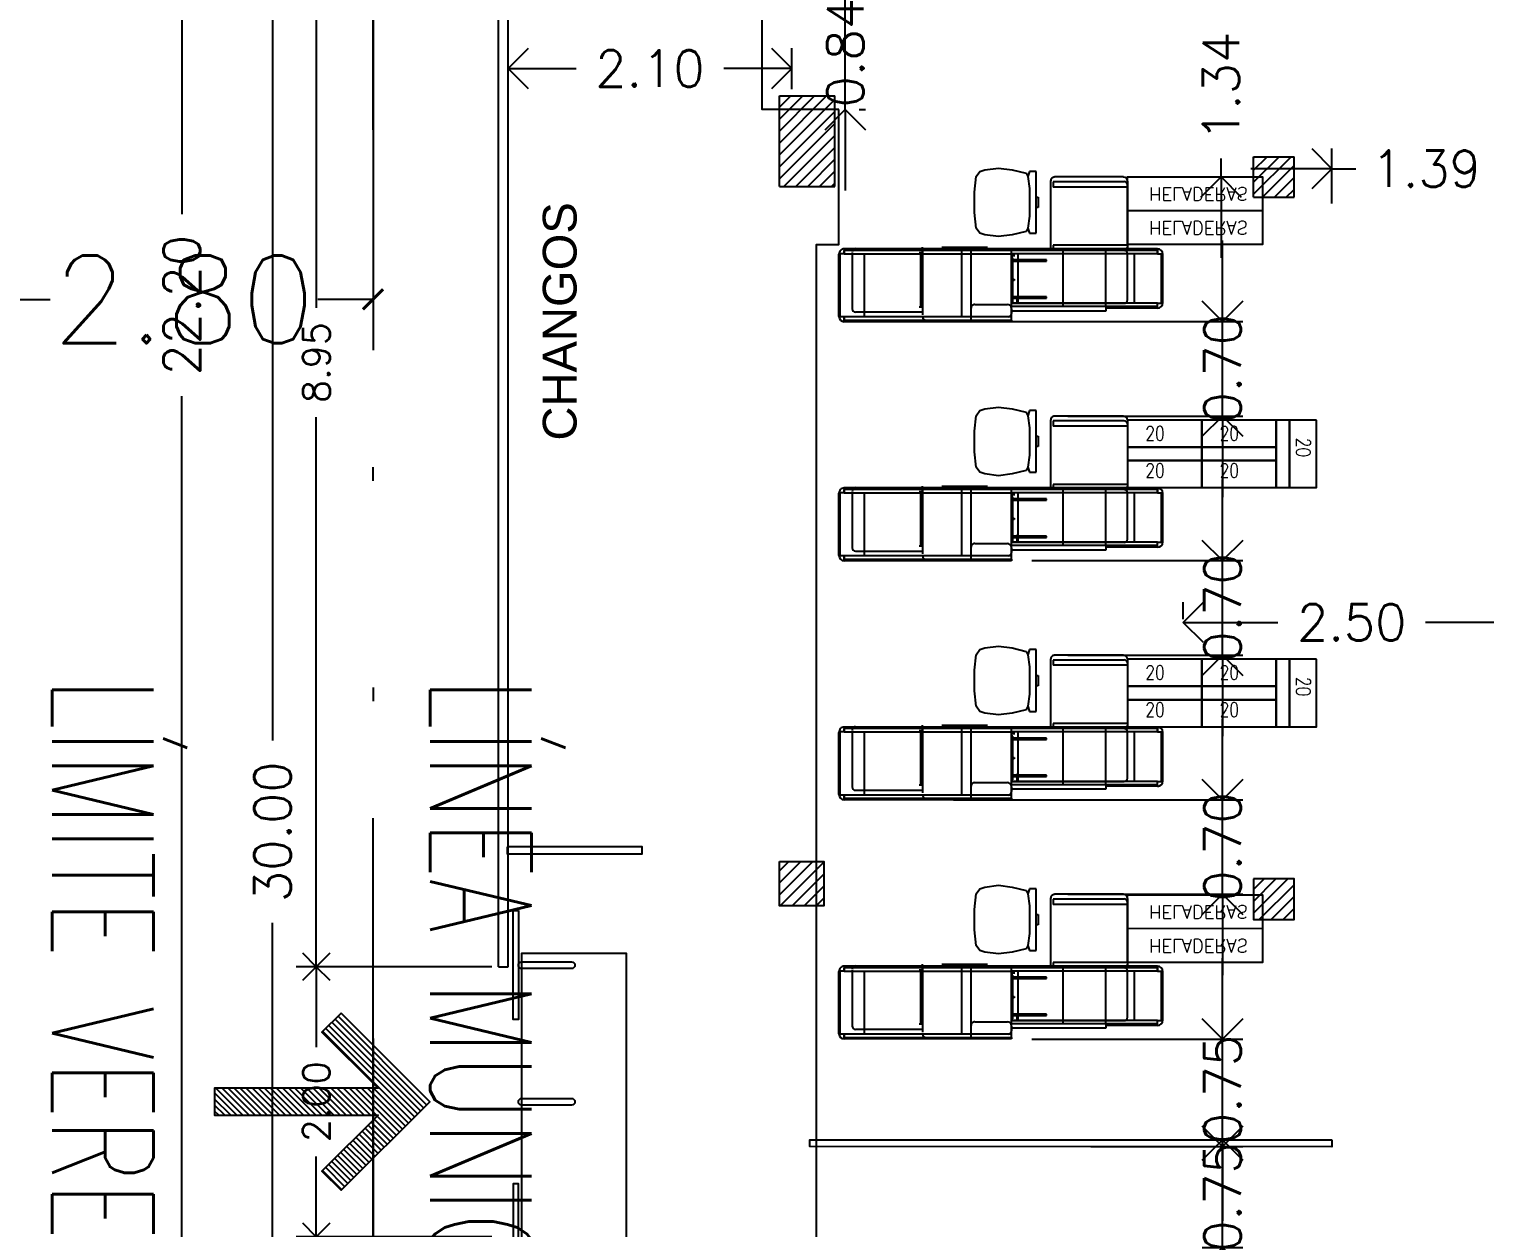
# Model space of a CAD drawing. Extents: x 26 to 214, y -151 to 101.
# Drawn here: x 146.21 to 156.98, y -114.06 to -105.18 of the extents above; entities that cross this region are included whole.
import ezdxf
from ezdxf.enums import TextEntityAlignment as Align

# ---------------------------------------------------------------- set-up
doc = ezdxf.new("R2010")
doc.units = 0
doc.header["$LTSCALE"] = 10
doc.header["$MEASUREMENT"] = 0
doc.linetypes.add('CONTINUA', pattern=[8, 1, 1, 1, 1, 1, 1, 1, 1])
doc.linetypes.add('DASHDOT', pattern=[1, 0.5, -0.25, 0, -0.25])
doc.layers.get('0').update_dxf_attribs({"linetype": 'CONTINUOUS'})
doc.layers.get('DEFPOINTS').update_dxf_attribs({"linetype": 'CONTINUOUS'})
for name, color, linetype in [('00-CHECK-OUTS', 1, 'CONTINUOUS'), ('00-COTAS-PARCIALES', 1, 'CONTINUOUS'), ('10-ANCLAMAR', 252, 'CONTINUOUS'), ('10-COL', 6, 'CONTINUOUS'), ('12', 1, 'CONTINUOUS'), ('2005-CARPINTERIA', 2, 'CONTINUOUS'), ('2005-VEREDA', 1, 'CONTINUOUS'), ('ALMACEN-G', 230, 'CONTINUOUS'), ('CAJAS', 1, 'CONTINUOUS'), ('COTAS', 250, 'CONTINUOUS'), ('COTAS-LAYOUT', 1, 'CONTINUOUS'), ('EJES', 6, 'DASHDOT'), ('GONDOLAS', 30, 'CONTINUOUS'), ('MONTACARGA', 2, 'CONTINUOUS'), ('SUPERF-COTAS', 1, 'CONTINUOUS'), ('VIDRIOS', 7, 'CONTINUOUS'), ('X-CHECK-OUT', 1, 'CONTINUOUS')]:
    doc.layers.add(name, color=color, linetype=linetype)
doc.styles.add('COTAS', font='ROMANS.shx')
doc.styles.add('GABY', font='arial.ttf')
doc.styles.add('ROMANS', font='romans.shx')
doc.styles.add('SIMPLEX2', font='ROMANS.SHX')
doc.dimstyles.new('ACOTA', dxfattribs={"dimtxt": 0.2, "dimasz": 0.2, "dimexe": 0.15, "dimexo": 0.05, "dimgap": 0.1, "dimtad": 0, "dimzin": 0, "dimdsep": 46, "dimtxsty": 'ROMANS', "dimblk1": 'OPEN90', "dimblk2": 'OPEN90', "dimsah": 1, "dimcen": 0, "dimclrd": 1, "dimclre": 1, "dimclrt": 3, "dimaunit": 1, "dimadec": 0, "dimazin": 0, "dimtfac": 1, "dimtix": 1, "dimtmove": 2, "dimatfit": 3, "dimldrblk": 'OPEN90', "dimfxl": 0, "dimtolj": 1, "dimtzin": 0, "dimarcsym": 0})
doc.dimstyles.new('COTA1502', dxfattribs={"dimscale": 1.5, "dimtxt": 0.18, "dimasz": 0.2, "dimexe": 0.1, "dimexo": 0.1, "dimgap": 0.09, "dimtad": 0, "dimzin": 0, "dimdsep": 46, "dimtxsty": 'ROMANS', "dimblk": 'OPEN90', "dimcen": 0.1, "dimclrd": 256, "dimclre": 256, "dimclrt": 2, "dimadec": 0, "dimazin": 0, "dimtfac": 1, "dimtix": 1, "dimtmove": 2, "dimatfit": 3, "dimldrblk": 'OPEN90', "dimfxl": 0, "dimtolj": 1, "dimtzin": 0, "dimarcsym": 0})
doc.dimstyles.new('COTA75', dxfattribs={"dimtxt": 0.65, "dimasz": 0.15, "dimexe": 0, "dimexo": 0, "dimgap": 0, "dimtad": 0, "dimzin": 0, "dimdsep": 46, "dimtxsty": 'COTAS', "dimblk1": 'ARCHTICK', "dimblk2": 'ARCHTICK', "dimsah": 1, "dimcen": 0, "dimclrd": 256, "dimclre": 7, "dimclrt": 256, "dimaunit": 1, "dimadec": 0, "dimazin": 0, "dimtfac": 1, "dimtofl": 0, "dimtmove": 2, "dimatfit": 3, "dimldrblk": 'ARCHTICK', "dimfxl": 0, "dimtolj": 1, "dimtzin": 0, "dimarcsym": 0})
pattern_1 = [(45, (121.4715, -104.845356), (-0.04419417, 0.04419417), [])]

# ---------------------------------------------------------------- blocks, each defined once
blk = doc.blocks.new('_Open90')
at = {"color": 0, "linetype": 'ByBlock', "lineweight": -2}
for p, q in [((-0.5, 0.5), (0, 0)), ((0, 0), (-1, 0)), ((0, 0), (-0.5, -0.5))]:
    blk.add_line(p, q, dxfattribs=at)
blk = doc.blocks.new('*D60')
at = {"layer": '00-COTAS-PARCIALES', "lineweight": -2, "transparency": 16777216}
for p, q in [((151.033, -96.123), (147.858, -96.123)), ((148.008, -96.423), (148.008, -110.448)), ((148.008, -125.823), (148.008, -111.798)), ((148.602, -126.123), (147.858, -126.123))]:
    blk.add_line(p, q, dxfattribs=at)
at = {"layer": 'DEFPOINTS', "color": 0, "transparency": 16777216}
for p in [(151.183, -96.123), (148.008, -126.123), (148.752, -126.123)]:
    blk.add_point(p, dxfattribs=at)
at = {"layer": '00-COTAS-PARCIALES', "lineweight": -2, "transparency": 16777216, "xscale": 0.3, "yscale": 0.3, "zscale": 0.3}
for p, rotation in [((148.008, -96.123), 90), ((148.008, -126.123), 270)]:
    blk.add_blockref('_Open90', p, dxfattribs=dict(at, rotation=rotation))
at = {"layer": '00-COTAS-PARCIALES', "color": 2, "transparency": 16777216, "insert": (148.008, -111.123), "char_height": 0.27, "attachment_point": 5, "rotation": 90, "style": 'ROMANS'}
blk.add_mtext('\\A1;30.00', dxfattribs=at)
blk = doc.blocks.new('*D6')
at = {"layer": 'DEFPOINTS', "color": 0, "transparency": 16777216}
for p in [(146.539, -96.123), (147.336, -96.123), (148.752, -118.323)]:
    blk.add_point(p, dxfattribs=at)
at = {"layer": 'SUPERF-COTAS', "lineweight": -2, "transparency": 16777216}
for p, q in [((146.689, -96.123), (147.486, -96.123)), ((147.336, -96.423), (147.336, -106.548)), ((147.336, -118.023), (147.336, -107.898)), ((148.602, -118.323), (147.186, -118.323))]:
    blk.add_line(p, q, dxfattribs=at)
at = {"layer": 'SUPERF-COTAS', "lineweight": -2, "transparency": 16777216, "xscale": 0.3, "yscale": 0.3, "zscale": 0.3}
for p, rotation in [((147.336, -96.123), 90), ((147.336, -118.323), 270)]:
    blk.add_blockref('_Open90', p, dxfattribs=dict(at, rotation=rotation))
at = {"layer": 'SUPERF-COTAS', "color": 2, "transparency": 16777216, "insert": (147.336, -107.223), "char_height": 0.27, "attachment_point": 5, "rotation": 90, "style": 'ROMANS'}
blk.add_mtext('\\A1;22.20', dxfattribs=at)
blk = doc.blocks.new('*D80')
at = {"layer": 'COTAS-LAYOUT', "color": 1, "lineweight": -2, "transparency": 16777216}
for p, q in [((149.632, -103.173), (148.182, -103.173)), ((148.332, -103.373), (148.332, -107.243)), ((148.332, -111.923), (148.332, -108.053)), ((149.632, -112.123), (148.182, -112.123))]:
    blk.add_line(p, q, dxfattribs=at)
at = {"layer": 'DEFPOINTS', "color": 0, "transparency": 16777216}
for p in [(148.332, -103.173), (149.682, -103.173, -28.9), (149.682, -112.123, -28.9)]:
    blk.add_point(p, dxfattribs=at)
at = {"layer": 'COTAS-LAYOUT', "color": 1, "lineweight": -2, "transparency": 16777216, "xscale": 0.2, "yscale": 0.2, "zscale": 0.2}
for p, rotation in [((148.332, -103.173), 90), ((148.332, -112.123), 270)]:
    blk.add_blockref('_Open90', p, dxfattribs=dict(at, rotation=rotation))
at = {"layer": 'COTAS-LAYOUT', "color": 3, "transparency": 16777216, "insert": (148.332, -107.648), "char_height": 0.2, "attachment_point": 5, "rotation": 90, "style": 'ROMANS'}
blk.add_mtext('\\A1;8.95', dxfattribs=at)
blk = doc.blocks.new('*D83')
at = {"layer": 'COTAS-LAYOUT', "color": 1, "lineweight": -2, "transparency": 16777216}
for p, q in [((149.632, -112.123), (148.182, -112.123)), ((148.332, -112.323), (148.332, -112.718)), ((148.332, -113.923), (148.332, -113.528)), ((149.632, -114.123), (148.182, -114.123))]:
    blk.add_line(p, q, dxfattribs=at)
at = {"layer": 'DEFPOINTS', "color": 0, "transparency": 16777216}
for p in [(148.332, -112.123), (149.682, -112.123, -28.9), (149.682, -114.123, -28.9)]:
    blk.add_point(p, dxfattribs=at)
at = {"layer": 'COTAS-LAYOUT', "color": 1, "lineweight": -2, "transparency": 16777216, "xscale": 0.2, "yscale": 0.2, "zscale": 0.2}
for p, rotation in [((148.332, -112.123), 90), ((148.332, -114.123), 270)]:
    blk.add_blockref('_Open90', p, dxfattribs=dict(at, rotation=rotation))
at = {"layer": 'COTAS-LAYOUT', "color": 3, "transparency": 16777216, "insert": (148.332, -113.123), "char_height": 0.2, "attachment_point": 5, "rotation": 90, "style": 'ROMANS'}
blk.add_mtext('\\A1;2.00', dxfattribs=at)
blk = doc.blocks.new('_ArchTick')
at = {"color": 0, "linetype": 'ByBlock', "const_width": 0.15}
blk.add_lwpolyline([(-0.5, -0.5), (0.5, 0.5)], dxfattribs=at)
blk = doc.blocks.new('*D157')
at = {"layer": 'COTAS', "lineweight": -2, "transparency": 16777216}
for p, q in [((145.952, -107.18), (146.362, -107.18)), ((148.752, -107.18), (148.343, -107.18))]:
    blk.add_line(p, q, dxfattribs=at)
at = {"layer": 'DEFPOINTS', "color": 0, "transparency": 16777216}
for p in [(145.952, -107.18), (145.952, -107.18), (148.752, -107.18)]:
    blk.add_point(p, dxfattribs=at)
at = {"layer": 'COTAS', "lineweight": -2, "transparency": 16777216, "xscale": 0.15, "yscale": 0.15, "zscale": 0.15, "rotation": 180}
blk.add_blockref('_ArchTick', (145.952, -107.18), dxfattribs=at)
at = {"layer": 'COTAS', "lineweight": -2, "transparency": 16777216, "xscale": 0.15, "yscale": 0.15, "zscale": 0.15}
blk.add_blockref('_ArchTick', (148.752, -107.18), dxfattribs=at)
at = {"layer": 'COTAS', "transparency": 16777216, "insert": (147.352, -107.18), "char_height": 0.65, "attachment_point": 5, "style": 'COTAS'}
blk.add_mtext('\\A1;2.80', dxfattribs=at)
blk = doc.blocks.new('*D185')
at = {"layer": 'DEFPOINTS', "color": 0, "transparency": 16777216}
for p in [(157.247, -106.118), (155.852, -106.212), (155.852, -106.619)]:
    blk.add_point(p, dxfattribs=at)
at = {"layer": 'GONDOLAS', "lineweight": -2, "transparency": 16777216}
for p, q in [((155.852, -106.469), (155.852, -106.062)), ((155.552, -106.212), (155.252, -106.212)), ((155.852, -106.212), (156.029, -106.212)), ((157.247, -106.212), (157.07, -106.212)), ((157.247, -106.268), (157.247, -106.362)), ((157.547, -106.212), (157.847, -106.212))]:
    blk.add_line(p, q, dxfattribs=at)
at = {"layer": 'GONDOLAS', "lineweight": -2, "transparency": 16777216, "xscale": 0.3, "yscale": 0.3, "zscale": 0.3}
blk.add_blockref('_Open90', (155.852, -106.212), dxfattribs=at)
at = {"layer": 'GONDOLAS', "lineweight": -2, "transparency": 16777216, "xscale": 0.3, "yscale": 0.3, "zscale": 0.3, "rotation": 180}
blk.add_blockref('_Open90', (157.247, -106.212), dxfattribs=at)
at = {"layer": 'GONDOLAS', "color": 2, "transparency": 16777216, "insert": (156.55, -106.212), "char_height": 0.27, "attachment_point": 5, "style": 'ROMANS'}
blk.add_mtext('\\A1;1.39', dxfattribs=at)
blk = doc.blocks.new('*D186')
at = {"layer": 'DEFPOINTS', "color": 0, "transparency": 16777216}
for p in [(149.752, -105.47), (149.752, -105.773), (151.852, -105.773)]:
    blk.add_point(p, dxfattribs=at)
at = {"layer": 'GONDOLAS', "lineweight": -2, "transparency": 16777216}
for p, q in [((149.752, -105.623), (149.752, -105.32)), ((151.852, -105.623), (151.852, -105.32)), ((150.052, -105.47), (150.256, -105.47)), ((151.552, -105.47), (151.349, -105.47))]:
    blk.add_line(p, q, dxfattribs=at)
at = {"layer": 'GONDOLAS', "lineweight": -2, "transparency": 16777216, "xscale": 0.3, "yscale": 0.3, "zscale": 0.3, "rotation": 180}
blk.add_blockref('_Open90', (149.752, -105.47), dxfattribs=at)
at = {"layer": 'GONDOLAS', "lineweight": -2, "transparency": 16777216, "xscale": 0.3, "yscale": 0.3, "zscale": 0.3}
blk.add_blockref('_Open90', (151.852, -105.47), dxfattribs=at)
at = {"layer": 'GONDOLAS', "color": 2, "transparency": 16777216, "insert": (150.802, -105.47), "char_height": 0.27, "attachment_point": 5, "style": 'ROMANS'}
blk.add_mtext('\\A1;2.10', dxfattribs=at)
blk = doc.blocks.new('MOPLS004')
at = {"color": 0, "linetype": 'ByBlock'}
for p, q in [((-0.4572, 0.2286), (-0.4572, -0.2286)), ((-0.4064, 0.2286), (-0.4572, 0.2286)), ((-0.3937, 0.1905), (-0.4064, 0.2286)), ((-0.3937, 0.1905), (-0.381, 0.2159)), ((-0.381, 0.2159), (-0.2794, 0.2413)), ((-0.2794, 0.2413), (-0.1778, 0.254)), ((-0.1778, 0.254), (-0.0762, 0.2413)), ((-0.0762, 0.2413), (-0.0381, 0.2286)), ((-0.0381, 0.2286), (-0.0127, 0.1905)), ((-0.4064, 0.1016), (-0.3937, 0.1905)), ((-0.0127, 0.1905), (0, 0.0762)), ((-0.4699, -0.0381), (-0.4699, 0.0381)), ((-0.4699, 0.0381), (-0.4572, 0.0381)), ((-0.4064, -0.1016), (-0.4064, 0.1016)), ((0, 0.0762), (0, -0.0762)), ((-0.4572, -0.0381), (-0.4699, -0.0381)), ((-0.3937, -0.1905), (-0.4064, -0.1016)), ((0, -0.0762), (-0.0127, -0.1905)), ((-0.4064, -0.2286), (-0.3937, -0.1905)), ((-0.381, -0.2159), (-0.3937, -0.1905)), ((-0.0127, -0.1905), (-0.0381, -0.2286)), ((-0.4572, -0.2286), (-0.4064, -0.2286)), ((-0.2794, -0.2413), (-0.381, -0.2159)), ((-0.1778, -0.254), (-0.2794, -0.2413)), ((-0.0762, -0.2413), (-0.1778, -0.254)), ((-0.0381, -0.2286), (-0.0762, -0.2413))]:
    blk.add_line(p, q, dxfattribs=at)
blk = doc.blocks.new('martinez italia')
at = {"layer": '10-ANCLAMAR'}
for p, q in [((0.86, 0.77), (0.86, 0.782)), ((0.86, 0.782), (2.098, 0.782)), ((1.16, 0.684), (1.16, 0.774)), ((2.098, 0.782), (2.098, 0.746)), ((-0.222, 0.681), (0.16, 0.681)), ((-0.222, 0.681), (-0.222, 0.645)), ((-0.222, 0.67), (0.86, 0.67)), ((0.16, 0.703), (0.86, 0.703)), ((0.16, 0.67), (0.16, 0.703)), ((0.16, 0.67), (0.16, 0.254)), ((0.476, 0.67), (0.476, 0.254)), ((0.86, 0.746), (0.86, 0.279)), ((0.86, 0.686), (0.86, 0.721)), ((0.86, 0.71), (0.86, 0.679)), ((0.86, 0.686), (0.86, 0.647)), ((0.86, 0.686), (0.86, 0.647)), ((1.13, 0.654), (0.89, 0.654)), ((1.16, 0.254), (1.16, 0.684)), ((1.23, 0.254), (1.23, 0.746)), ((1.519, 0.71), (1.519, 0.731)), ((1.519, 0.671), (1.519, 0.71)), ((2.014, 0.71), (1.519, 0.71)), ((1.544, 0.671), (1.519, 0.671)), ((1.519, 0.261), (1.519, 0.671)), ((1.534, 0.269), (1.534, 0.671)), ((1.947, 0.746), (1.947, 0.279)), ((1.947, 0.746), (1.947, 0.279)), ((2.039, 0.269), (2.039, 0.686)), ((2.098, 0.746), (2.137, 0.746)), ((2.127, 0.746), (2.127, 0.279)), ((2.137, 0.743), (2.137, 0.282)), ((-0.222, 0.645), (-0.261, 0.645)), ((-0.261, 0.645), (-0.261, 0.282)), ((-0.251, 0.645), (-0.251, 0.279)), ((-0.222, 0.645), (0.86, 0.645)), ((-0.05, 0.645), (-0.05, 0.279)), ((-0.05, 0.645), (-0.05, 0.279)), ((0, 0.621), (0, 0.281)), ((0, 0.621), (0, 0.281)), ((0.86, 0.645), (0.025, 0.645)), ((0.6, 0.609), (0.6, 0.599)), ((0.6, 0.609), (0.6, 0.599)), ((0.6, 0.609), (0.6, 0.599)), ((0.6, 0.609), (0.6, 0.599)), ((0.85, 0.609), (0.6, 0.609)), ((0.85, 0.609), (0.6, 0.609)), ((0.6, 0.599), (0.85, 0.599)), ((0.6, 0.599), (0.85, 0.599)), ((0.81, 0.645), (0.81, 0.609)), ((0.81, 0.614), (0.81, 0.401)), ((0.81, 0.599), (0.81, 0.334)), ((0.835, 0.607), (0.86, 0.607)), ((0.85, 0.634), (0.86, 0.634)), ((0.85, 0.634), (0.85, 0.309)), ((0.84, 0.467), (0.84, 0.477)), ((0.84, 0.477), (0.85, 0.477)), ((0.84, 0.477), (0.85, 0.477)), ((0.85, 0.467), (0.84, 0.467)), ((0.842, 0.467), (0.842, 0.477)), ((0.85, 0.472), (0.85, 0.467)), ((0.6, 0.334), (0.6, 0.324)), ((0.6, 0.334), (0.6, 0.324)), ((0.6, 0.334), (0.6, 0.324)), ((0.6, 0.334), (0.6, 0.324)), ((0.85, 0.334), (0.6, 0.334)), ((0.85, 0.334), (0.6, 0.334)), ((0.6, 0.324), (0.85, 0.324)), ((0.6, 0.324), (0.85, 0.324)), ((0.81, 0.324), (0.81, 0.279)), ((0.85, 0.324), (0.85, 0.334)), ((0.85, 0.324), (0.85, 0.334)), ((-0.222, 0.279), (-0.261, 0.279)), ((-0.222, 0.279), (0.86, 0.279)), ((-0.222, 0.243), (-0.222, 0.279)), ((-0.222, 0.279), (-0.222, 0.254)), ((-0.222, 0.254), (0.86, 0.254)), ((-0.222, 0.243), (0.86, 0.243)), ((0, -0.259), (0, 0.243)), ((0, -0.23), (0, 0.229)), ((0.025, 0.254), (0.86, 0.254)), ((0.025, 0.254), (0.55, 0.254)), ((0.55, 0.216), (0.55, 0.254)), ((0.57, -0.259), (0.57, 0.243)), ((0.835, 0.294), (0.86, 0.294)), ((0.85, 0.309), (0.86, 0.309)), ((0.85, 0.309), (0.86, 0.309)), ((0.86, 0.294), (0.86, 0.254)), ((0.86, 0.254), (0.86, 0.243)), ((0.86, 0.243), (2.098, 0.243)), ((1.376, 0.229), (1.037, 0.229)), ((1.519, 0.269), (1.519, 0.229)), ((1.544, 0.269), (1.519, 0.269)), ((2.098, 0.243), (2.098, 0.279)), ((2.098, 0.279), (2.137, 0.279)), ((2.098, 0.279), (2.098, 0.254)), ((0, 0.216), (0.55, 0.216)), ((0, -0.215), (0.55, -0.215)), ((0.55, -0.254), (0.55, -0.215)), ((0.025, -0.254), (0.55, -0.254)), ((0.03, -0.29), (0.54, -0.29))]:
    blk.add_line(p, q, dxfattribs=at)
for points in [[(2.098, 0.746), (2.098, 0.77), (0.86, 0.77), (0.86, 0.746)], [(2.098, 0.254), (2.098, 0.279), (0.86, 0.279), (0.86, 0.254)], [(2.098, 0.254), (2.098, 0.279), (0.86, 0.279), (0.86, 0.254)]]:
    blk.add_lwpolyline(points, close=True, dxfattribs=at)
for centre, radius, start, end in [((1.494, 0.746), 0.025, 0, 90), ((2.098, 0.743), 0.039, 0, 90), ((-0.222, 0.643), 0.039, 90, 180), ((0.885, 0.721), 0.025, 90, 180), ((0.89, 0.684), 0.03, 180, 270), ((0.89, 0.684), 0.03, 180, 270), ((1.13, 0.684), 0.03, 270, 0), ((2.014, 0.686), 0.025, 0, 90), ((0.025, 0.621), 0.025, 90, 180), ((0.025, 0.621), 0.025, 90, 180), ((-0.222, 0.282), 0.039, 180, 270), ((0.025, 0.279), 0.025, 180, 270), ((0.025, 0.279), 0.025, 180, 270), ((0.025, 0.229), 0.025, 90, 180), ((0.025, 0.229), 0.025, 90, 180), ((2.014, 0.265), 0.025, 270, 0), ((2.098, 0.282), 0.039, 270, 0), ((0.025, -0.23), 0.025, 180, 270), ((0.03, -0.259), 0.03, 180, 270), ((0.54, -0.259), 0.03, 270, 0)]:
    blk.add_arc(centre, radius, start, end, dxfattribs=at)
at = {"layer": 'VIDRIOS'}
blk.add_line((0.82, 0.59), (0.82, 0.64), dxfattribs=at)
at = {"layer": '10-ANCLAMAR'}
blk.add_blockref('MOPLS004', (1.133, -0.102), dxfattribs=at)
blk = doc.blocks.new('*D214')
at = {"layer": 'DEFPOINTS', "color": 0, "transparency": 16777216}
for p in [(153.479, -109.115), (155.042, -109.115), (153.747, -109.815)]:
    blk.add_point(p, dxfattribs=at)
at = {"layer": 'GONDOLAS', "lineweight": -2, "transparency": 16777216}
for p, q in [((155.042, -108.815), (155.042, -108.515)), ((153.629, -109.115), (155.192, -109.115)), ((155.042, -109.815), (155.042, -109.115)), ((153.897, -109.815), (155.192, -109.815)), ((155.042, -110.115), (155.042, -110.415))]:
    blk.add_line(p, q, dxfattribs=at)
at = {"layer": 'GONDOLAS', "lineweight": -2, "transparency": 16777216, "xscale": 0.3, "yscale": 0.3, "zscale": 0.3}
for p, rotation in [((155.042, -109.115), 270), ((155.042, -109.815), 90)]:
    blk.add_blockref('_Open90', p, dxfattribs=dict(at, rotation=rotation))
at = {"layer": 'GONDOLAS', "color": 2, "transparency": 16777216, "insert": (155.042, -109.465), "char_height": 0.27, "attachment_point": 5, "rotation": 90, "style": 'ROMANS'}
blk.add_mtext('\\A1;0.70', dxfattribs=at)
blk = doc.blocks.new('*D215')
at = {"layer": 'DEFPOINTS', "color": 0, "transparency": 16777216}
for p in [(152.899, -107.344), (155.042, -107.344), (153.747, -108.044)]:
    blk.add_point(p, dxfattribs=at)
at = {"layer": 'GONDOLAS', "lineweight": -2, "transparency": 16777216}
for p, q in [((155.042, -107.044), (155.042, -106.744)), ((153.049, -107.344), (155.192, -107.344)), ((155.042, -108.044), (155.042, -107.344)), ((153.897, -108.044), (155.192, -108.044)), ((155.042, -108.344), (155.042, -108.644))]:
    blk.add_line(p, q, dxfattribs=at)
at = {"layer": 'GONDOLAS', "lineweight": -2, "transparency": 16777216, "xscale": 0.3, "yscale": 0.3, "zscale": 0.3}
for p, rotation in [((155.042, -107.344), 270), ((155.042, -108.044), 90)]:
    blk.add_blockref('_Open90', p, dxfattribs=dict(at, rotation=rotation))
at = {"layer": 'GONDOLAS', "color": 2, "transparency": 16777216, "insert": (155.042, -107.694), "char_height": 0.27, "attachment_point": 5, "rotation": 90, "style": 'ROMANS'}
blk.add_mtext('\\A1;0.70', dxfattribs=at)
blk = doc.blocks.new('*D216')
at = {"layer": 'DEFPOINTS', "color": 0, "transparency": 16777216}
for p in [(155.031, -104.933), (155.502, -104.933), (154.309, -106.273)]:
    blk.add_point(p, dxfattribs=at)
at = {"layer": 'GONDOLAS', "lineweight": -2, "transparency": 16777216}
for p, q in [((155.031, -104.633), (155.031, -104.333)), ((155.352, -104.933), (154.881, -104.933)), ((155.031, -104.933), (155.031, -105.07)), ((155.031, -106.273), (155.031, -106.137)), ((154.459, -106.273), (155.181, -106.273)), ((155.031, -106.573), (155.031, -106.873))]:
    blk.add_line(p, q, dxfattribs=at)
at = {"layer": 'GONDOLAS', "lineweight": -2, "transparency": 16777216, "xscale": 0.3, "yscale": 0.3, "zscale": 0.3}
for p, rotation in [((155.031, -104.933), 270), ((155.031, -106.273), 90)]:
    blk.add_blockref('_Open90', p, dxfattribs=dict(at, rotation=rotation))
at = {"layer": 'GONDOLAS', "color": 2, "transparency": 16777216, "insert": (155.031, -105.603), "char_height": 0.27, "attachment_point": 5, "rotation": 90, "style": 'ROMANS'}
blk.add_mtext('\\A1;1.34', dxfattribs=at)
blk = doc.blocks.new('*D218')
at = {"layer": 'DEFPOINTS', "color": 0, "transparency": 16777216}
for p in [(157.247, -109.163), (157.247, -109.572), (154.751, -109.699)]:
    blk.add_point(p, dxfattribs=at)
at = {"layer": 'GONDOLAS', "lineweight": -2, "transparency": 16777216}
for p, q in [((157.247, -109.313), (157.247, -109.722)), ((154.751, -109.549), (154.751, -109.422)), ((155.051, -109.572), (155.452, -109.572)), ((156.947, -109.572), (156.545, -109.572))]:
    blk.add_line(p, q, dxfattribs=at)
at = {"layer": 'GONDOLAS', "lineweight": -2, "transparency": 16777216, "xscale": 0.3, "yscale": 0.3, "zscale": 0.3, "rotation": 180}
blk.add_blockref('_Open90', (154.751, -109.572), dxfattribs=at)
at = {"layer": 'GONDOLAS', "lineweight": -2, "transparency": 16777216, "xscale": 0.3, "yscale": 0.3, "zscale": 0.3}
blk.add_blockref('_Open90', (157.247, -109.572), dxfattribs=at)
at = {"layer": 'GONDOLAS', "color": 2, "transparency": 16777216, "insert": (155.999, -109.572), "char_height": 0.27, "attachment_point": 5, "style": 'ROMANS'}
blk.add_mtext('\\A1;2.50', dxfattribs=at)
blk = doc.blocks.new('helad')
blk.add_line((0.25, 1), (0.25, 0))
blk.add_lwpolyline([(0, 0), (0.5, 0), (0.5, 1), (0, 1)], close=True)
at = {"style": 'SIMPLEX2'}
for p in [(0.172, 0.526), (0.422, 0.526)]:
    blk.add_text('HELADERAS', height=0.0975, rotation=90, dxfattribs=at).set_placement(p, align=Align.CENTER)
blk = doc.blocks.new('*D220')
at = {"layer": 'DEFPOINTS', "color": 0, "transparency": 16777216}
for p in [(152.899, -110.886), (155.042, -110.886), (153.747, -111.586)]:
    blk.add_point(p, dxfattribs=at)
at = {"layer": 'GONDOLAS', "lineweight": -2, "transparency": 16777216}
for p, q in [((155.042, -110.586), (155.042, -110.286)), ((153.049, -110.886), (155.192, -110.886)), ((155.042, -111.586), (155.042, -110.886)), ((153.897, -111.586), (155.192, -111.586)), ((155.042, -111.886), (155.042, -112.186))]:
    blk.add_line(p, q, dxfattribs=at)
at = {"layer": 'GONDOLAS', "lineweight": -2, "transparency": 16777216, "xscale": 0.3, "yscale": 0.3, "zscale": 0.3}
for p, rotation in [((155.042, -110.886), 270), ((155.042, -111.586), 90)]:
    blk.add_blockref('_Open90', p, dxfattribs=dict(at, rotation=rotation))
at = {"layer": 'GONDOLAS', "color": 2, "transparency": 16777216, "insert": (155.042, -111.236), "char_height": 0.27, "attachment_point": 5, "rotation": 90, "style": 'ROMANS'}
blk.add_mtext('\\A1;0.70', dxfattribs=at)
blk = doc.blocks.new('*D221')
at = {"layer": 'DEFPOINTS', "color": 0, "transparency": 16777216}
for p in [(153.918, -113.455), (155.042, -113.455), (154.29, -114.202)]:
    blk.add_point(p, dxfattribs=at)
at = {"layer": 'GONDOLAS', "lineweight": -2, "transparency": 16777216}
for p, q in [((155.042, -113.155), (155.042, -112.855)), ((154.068, -113.455), (155.192, -113.455)), ((155.042, -114.202), (155.042, -113.455)), ((154.44, -114.202), (155.192, -114.202)), ((155.042, -114.502), (155.042, -114.802))]:
    blk.add_line(p, q, dxfattribs=at)
at = {"layer": 'GONDOLAS', "lineweight": -2, "transparency": 16777216, "xscale": 0.3, "yscale": 0.3, "zscale": 0.3}
for p, rotation in [((155.042, -113.455), 270), ((155.042, -114.202), 90)]:
    blk.add_blockref('_Open90', p, dxfattribs=dict(at, rotation=rotation))
at = {"layer": 'GONDOLAS', "color": 2, "transparency": 16777216, "insert": (155.042, -113.829), "char_height": 0.27, "attachment_point": 5, "rotation": 90, "style": 'ROMANS'}
blk.add_mtext('\\A1;0.75', dxfattribs=at)
blk = doc.blocks.new('*D223')
at = {"layer": 'DEFPOINTS', "color": 0, "transparency": 16777216}
for p in [(153.479, -112.659), (155.042, -112.659), (154.29, -113.405)]:
    blk.add_point(p, dxfattribs=at)
at = {"layer": 'GONDOLAS', "lineweight": -2, "transparency": 16777216}
for p, q in [((155.042, -112.359), (155.042, -112.059)), ((153.629, -112.659), (155.192, -112.659)), ((155.042, -113.405), (155.042, -112.659)), ((154.44, -113.405), (155.192, -113.405)), ((155.042, -113.705), (155.042, -114.005))]:
    blk.add_line(p, q, dxfattribs=at)
at = {"layer": 'GONDOLAS', "lineweight": -2, "transparency": 16777216, "xscale": 0.3, "yscale": 0.3, "zscale": 0.3}
for p, rotation in [((155.042, -112.659), 270), ((155.042, -113.405), 90)]:
    blk.add_blockref('_Open90', p, dxfattribs=dict(at, rotation=rotation))
at = {"layer": 'GONDOLAS', "color": 2, "transparency": 16777216, "insert": (155.042, -113.032), "char_height": 0.27, "attachment_point": 5, "rotation": 90, "style": 'ROMANS'}
blk.add_mtext('\\A1;0.75', dxfattribs=at)
blk = doc.blocks.new('*D224')
at = {"layer": 'DEFPOINTS', "color": 0, "transparency": 16777216}
for p in [(152.208, -104.933), (152.249, -104.933), (152.202, -105.773)]:
    blk.add_point(p, dxfattribs=at)
at = {"layer": 'GONDOLAS', "lineweight": -2, "transparency": 16777216}
for p, q in [((152.249, -104.633), (152.249, -104.333)), ((152.249, -105.773), (152.249, -104.933)), ((152.358, -104.933), (152.399, -104.933)), ((152.352, -105.773), (152.399, -105.773)), ((152.249, -106.073), (152.249, -106.373))]:
    blk.add_line(p, q, dxfattribs=at)
at = {"layer": 'GONDOLAS', "lineweight": -2, "transparency": 16777216, "xscale": 0.3, "yscale": 0.3, "zscale": 0.3}
for p, rotation in [((152.249, -104.933), 270), ((152.249, -105.773), 90)]:
    blk.add_blockref('_Open90', p, dxfattribs=dict(at, rotation=rotation))
at = {"layer": 'GONDOLAS', "color": 2, "transparency": 16777216, "insert": (152.249, -105.353), "char_height": 0.27, "attachment_point": 5, "rotation": 90, "style": 'ROMANS'}
blk.add_mtext('\\A1;0.84', dxfattribs=at)
blk = doc.blocks.new('30')
for points in [[(0.3, 0.85), (0.3, 0.65), (0.8, 0.65), (0.8, 0.85)], [(0.3, 0.65), (0.3, 0.55), (0.8, 0.55), (0.8, 0.65)], [(0.3, 0), (0.5, 0), (0.5, 0.55), (0.3, 0.55)], [(0.5, 0), (0.6, 0), (0.6, 0.55), (0.5, 0.55)], [(0.6, 0), (0.8, 0), (0.8, 0.55), (0.6, 0.55)], [(0.3, -0.55), (0.5, -0.55), (0.5, 0), (0.3, 0)], [(0.5, -0.55), (0.6, -0.55), (0.6, 0), (0.5, 0)], [(0.6, -0.55), (0.8, -0.55), (0.8, 0), (0.6, 0)]]:
    blk.add_lwpolyline(points, close=True)
at = {"color": 7, "style": 'ROMANS', "width": 0.8}
blk.add_text('20', height=0.105, dxfattribs=at).set_placement((0.431, 0.699))
for p in [(0.451, 0.131), (0.726, 0.131), (0.451, -0.419), (0.726, -0.419)]:
    blk.add_text('20', height=0.105, rotation=90, dxfattribs=at).set_placement(p)

msp = doc.modelspace()

# ---------------------------------------------------------------- hatches: boundary and pattern name
at = {"layer": '10-COL'}
h = msp.add_hatch(dxfattribs=at)
h.set_pattern_fill('ANSI31', color=1, scale=0.5, style=0)
h.set_pattern_definition(pattern_1)
h.paths.add_polyline_path([(151.761, -105.673), (152.171, -105.673), (152.171, -106.343), (151.761, -106.343)])
h = msp.add_hatch(dxfattribs=at)
h.set_pattern_fill('ANSI31', color=1, scale=0.5, style=0)
h.set_pattern_definition(pattern_1)
h.paths.add_polyline_path([(155.272, -106.123), (155.572, -106.123), (155.572, -106.423), (155.272, -106.423)])
h = msp.add_hatch(dxfattribs=at)
h.set_pattern_fill('ANSI31', color=1, scale=0.5, style=0)
h.set_pattern_definition(pattern_1)
h.paths.add_polyline_path([(151.761, -111.343), (152.091, -111.343), (152.091, -111.673), (151.761, -111.673)])
h = msp.add_hatch(dxfattribs=at)
h.set_pattern_fill('ANSI31', color=1, scale=0.5, style=0)
h.set_pattern_definition([(45, (121.2415, -104.745356), (-0.04419417, 0.04419417), [])])
h.paths.add_polyline_path([(155.272, -111.473), (155.272, -111.773), (155.572, -111.773), (155.572, -111.473)])
at = {"layer": '2005-CARPINTERIA'}
h = msp.add_hatch(dxfattribs=at)
h.set_pattern_fill('LINE', color=1, scale=0.01, angle=135, style=0)
h.set_pattern_definition([(314.9999904, (-206.201965, 1805.757715), (0.02245064407, 0.02245063654), [])])
h.paths.add_polyline_path([(148.516, -112.467), (148.374, -112.608), (148.789, -113.023), (147.579, -113.023), (147.579, -113.223), (148.789, -113.223), (148.374, -113.638), (148.516, -113.779), (149.172, -113.123)])

# ---------------------------------------------------------------- linework, layer by layer
at = {"layer": '00-CHECK-OUTS'}
msp.add_lwpolyline([(149.744, -111.236), (149.744, -111.286), (150.744, -111.286), (150.744, -111.236)], close=True, dxfattribs=at)
at = {"layer": '10-COL'}
for p, q in [((151.761, -105.673), (152.171, -105.673)), ((151.761, -106.343), (151.761, -105.673)), ((152.171, -106.343), (152.171, -105.673)), ((155.272, -106.123), (155.572, -106.123)), ((155.272, -106.423), (155.272, -106.123)), ((155.572, -106.423), (155.572, -106.123)), ((151.761, -106.343), (152.171, -106.343)), ((155.272, -106.423), (155.572, -106.423))]:
    msp.add_line(p, q, dxfattribs=at)
for points in [[(151.761, -111.343), (152.091, -111.343), (152.091, -111.673), (151.761, -111.673)], [(155.272, -111.473), (155.272, -111.773), (155.572, -111.773), (155.572, -111.473)]]:
    msp.add_lwpolyline(points, close=True, dxfattribs=at)
at = {"layer": '2005-CARPINTERIA', "color": 2}
for p, q in [((149.682, -112.123), (149.682, -103.173)), ((149.752, -112.123), (149.752, -103.173)), ((149.682, -112.123), (149.752, -112.123))]:
    msp.add_line(p, q, dxfattribs=at)
for points in [[(149.828, -111.707), (149.828, -112.514), (149.789, -112.514), (149.789, -111.707)], [(149.828, -114.539), (149.828, -113.732), (149.789, -113.732), (149.789, -114.539)]]:
    msp.add_lwpolyline(points, close=True, dxfattribs=at)
at = {"layer": '2005-CARPINTERIA', "color": 3}
msp.add_lwpolyline([(148.516, -112.467), (148.374, -112.608), (148.789, -113.023), (147.579, -113.023), (147.579, -113.223), (148.789, -113.223), (148.374, -113.638), (148.516, -113.779), (149.172, -113.123), (148.516, -112.467)], close=True, dxfattribs=at)
at = {"layer": '2005-VEREDA', "linetype": 'CONTINUA'}
msp.add_lwpolyline([(150.627, -114.223), (149.853, -114.223), (149.853, -112.023), (150.627, -112.023)], close=True, dxfattribs=at)
at = {"layer": 'CAJAS'}
for points in [[(150.222, -112.087, -1), (150.222, -112.137), (149.853, -112.137, -1), (149.853, -112.087)], [(150.222, -113.098, -1), (150.222, -113.148), (149.853, -113.148, -1), (149.853, -113.098)]]:
    msp.add_lwpolyline(points, format="xyb", close=True, dxfattribs=at)
at = {"layer": 'EJES'}
msp.add_line((148.752, -92.455), (148.752, -149.234), dxfattribs=at)
msp.add_lwpolyline([(175.308, -126.123), (148.752, -126.123), (148.752, -96.123), (175.308, -96.123)], dxfattribs=at)
at = {"layer": 'MONTACARGA'}
msp.add_lwpolyline([(152.202, -105.773), (151.634, -105.773), (151.644, -96.273), (189.412, -96.273), (189.442, -119.409), (156.702, -119.409), (156.702, -116.159), (152.036, -116.159), (152.036, -106.773), (152.202, -106.773), (152.202, -105.773)], dxfattribs=at)
at = {"layer": 'VIDRIOS'}
msp.add_lwpolyline([(155.851, -113.406), (155.851, -113.456), (151.986, -113.455), (151.986, -113.405)], close=True, dxfattribs=at)

# ---------------------------------------------------------------- block references
at = {"layer": '12', "extrusion": (-2.39385e-10, -1.28092e-13, -1), "rotation": 89.99019027355625}
for p in [(-154.339, -106.773, 0), (-154.339, -112.091, 0)]:
    msp.add_blockref('helad', p, dxfattribs=at)
at = {"layer": 'ALMACEN-G'}
for name, p, rotation in [('martinez italia', (154.339, -106.563), 180), ('martinez italia', (154.339, -108.334), 180), ('30', (154.889, -107.774), 270), ('martinez italia', (154.339, -110.105), 180), ('30', (154.889, -109.545), 270), ('martinez italia', (154.339, -111.876), 180)]:
    msp.add_blockref(name, p, dxfattribs=dict(at, rotation=rotation))

# ---------------------------------------------------------------- texts
at = {"style": 'COTAS', "width": 0.7}
for s, p in [('LÍMITE VEREDA', (146.376, -109.983)), ('LÍNEA MUNICIPAL', (149.176, -109.983))]:
    msp.add_text(s, height=0.75, rotation=270, dxfattribs=at).set_placement(p)
at = {"layer": 'X-CHECK-OUT', "color": 2, "insert": (150.136, -107.343), "char_height": 0.25, "width": 1.98402, "attachment_point": 5, "rotation": 90, "style": 'GABY'}
msp.add_mtext('CHANGOS', dxfattribs=at)

# ---------------------------------------------------------------- dimensions: what is measured, and where the dimension line sits
at = {"layer": '00-COTAS-PARCIALES'}
dim = msp.add_linear_dim(base=(148.008, -126.123), p1=(151.183, -96.123), p2=(148.752, -126.123), angle=90, dimstyle='COTA1502', dxfattribs=at)
dim.commit()
dim.dimension.update_dxf_attribs({"geometry": '*D60', "text_midpoint": (148.008, -111.123)})
at = {"layer": 'COTAS'}
dim = msp.add_linear_dim(base=(145.952, -107.18), p1=(148.752, -107.18), p2=(145.952, -107.18), dimstyle='COTA75', dxfattribs=at)
dim.commit()
dim.dimension.update_dxf_attribs({"geometry": '*D157', "text_midpoint": (147.352, -107.18)})
at = {"layer": 'COTAS-LAYOUT'}
for base, p1, p2, picture, middle in [((148.332, -103.173, 28.9), (149.682, -112.123), (149.682, -103.173), '*D80', (148.332, -107.648, 28.9)), ((148.332, -112.123, 28.9), (149.682, -114.123), (149.682, -112.123), '*D83', (148.332, -113.123, 28.9))]:
    dim = msp.add_linear_dim(base=base, p1=p1, p2=p2, angle=270, dimstyle='ACOTA', dxfattribs=at)
    dim.commit()
    dim.dimension.update_dxf_attribs({"geometry": picture, "text_midpoint": middle})
at = {"layer": 'GONDOLAS'}
for base, p1, p2, picture, middle in [((152.249, -104.933), (152.202, -105.773), (152.208, -104.933), '*D224', (152.249, -105.353)), ((155.031, -104.933), (154.309, -106.273), (155.502, -104.933), '*D216', (155.031, -105.603)), ((155.042, -107.344), (153.747, -108.044), (152.899, -107.344), '*D215', (155.042, -107.694)), ((155.042, -109.115), (153.747, -109.815), (153.479, -109.115), '*D214', (155.042, -109.465)), ((155.042, -110.886), (153.747, -111.586), (152.899, -110.886), '*D220', (155.042, -111.236)), ((155.042, -112.659), (154.29, -113.405), (153.479, -112.659), '*D223', (155.042, -113.032)), ((155.042, -113.455), (154.29, -114.202), (153.918, -113.455), '*D221', (155.042, -113.829))]:
    dim = msp.add_linear_dim(base=base, p1=p1, p2=p2, angle=90, dimstyle='COTA1502', override={"dimfxl": 0.08, "dimarcsym": 1}, dxfattribs=at)
    dim.commit()
    dim.dimension.update_dxf_attribs({"geometry": picture, "text_midpoint": middle})
for base, p1, p2, picture, middle in [((149.752, -105.47), (151.852, -105.773), (149.752, -105.773), '*D186', (150.802, -105.47)), ((155.8523, -106.2115), (157.2467, -106.1183), (155.8523, -106.6188), '*D185', (156.5495, -106.2115)), ((157.247, -109.572), (154.751, -109.699), (157.247, -109.163), '*D218', (155.999, -109.572))]:
    dim = msp.add_linear_dim(base=base, p1=p1, p2=p2, dimstyle='COTA1502', override={"dimfxl": 0.08, "dimarcsym": 1}, dxfattribs=at)
    dim.commit()
    dim.dimension.update_dxf_attribs({"geometry": picture, "text_midpoint": middle})
at = {"layer": 'SUPERF-COTAS'}
dim = msp.add_linear_dim(base=(147.336, -96.123), p1=(148.752, -118.323), p2=(146.539, -96.123), angle=90, dimstyle='COTA1502', dxfattribs=at)
dim.commit()
dim.dimension.update_dxf_attribs({"geometry": '*D6', "text_midpoint": (147.336, -107.223)})

doc.saveas('drawing.dxf')
